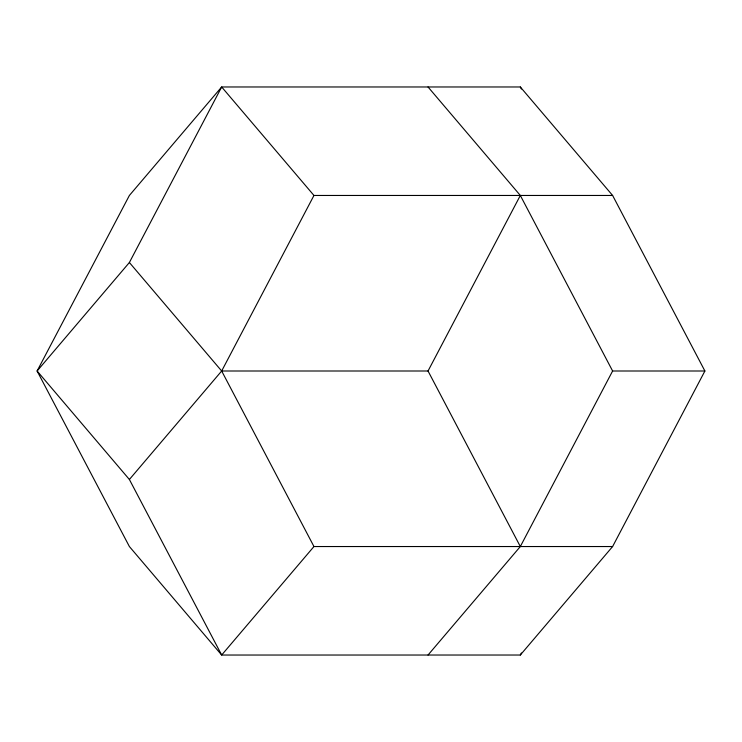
<?xml version="1.0" encoding="UTF-8"?>
<svg xmlns="http://www.w3.org/2000/svg" width="742" height="742" viewBox="0 0 742 742"><rect width="100%" height="100%" fill="white"/><g stroke="black" fill="none" stroke-linecap="round" stroke-linejoin="round"><path stroke-width="1.11" d="M612.614 546.539L313.959 546.539L221.672 655.028L129.386 479.49L37.1 371L129.386 262.51L221.672 86.972L520.327 86.972L612.614 195.461L704.9 371L612.614 546.539L520.327 655.028L221.672 655.038L129.386 546.539L37.1 371L129.386 195.461L221.672 86.972L313.959 195.461L612.614 195.461M129.386 479.49L221.672 371L313.959 195.461M428.032 655.028L520.327 546.539L428.032 371L520.327 195.461L428.032 86.972M520.327 546.539L612.614 371L520.327 195.461M520.327 655.028L521.394 652.988M129.386 262.51L221.672 371L428.032 371M612.614 371L704.9 371M520.327 86.972L521.394 89.012M221.672 371L313.959 546.539"/></g></svg>
